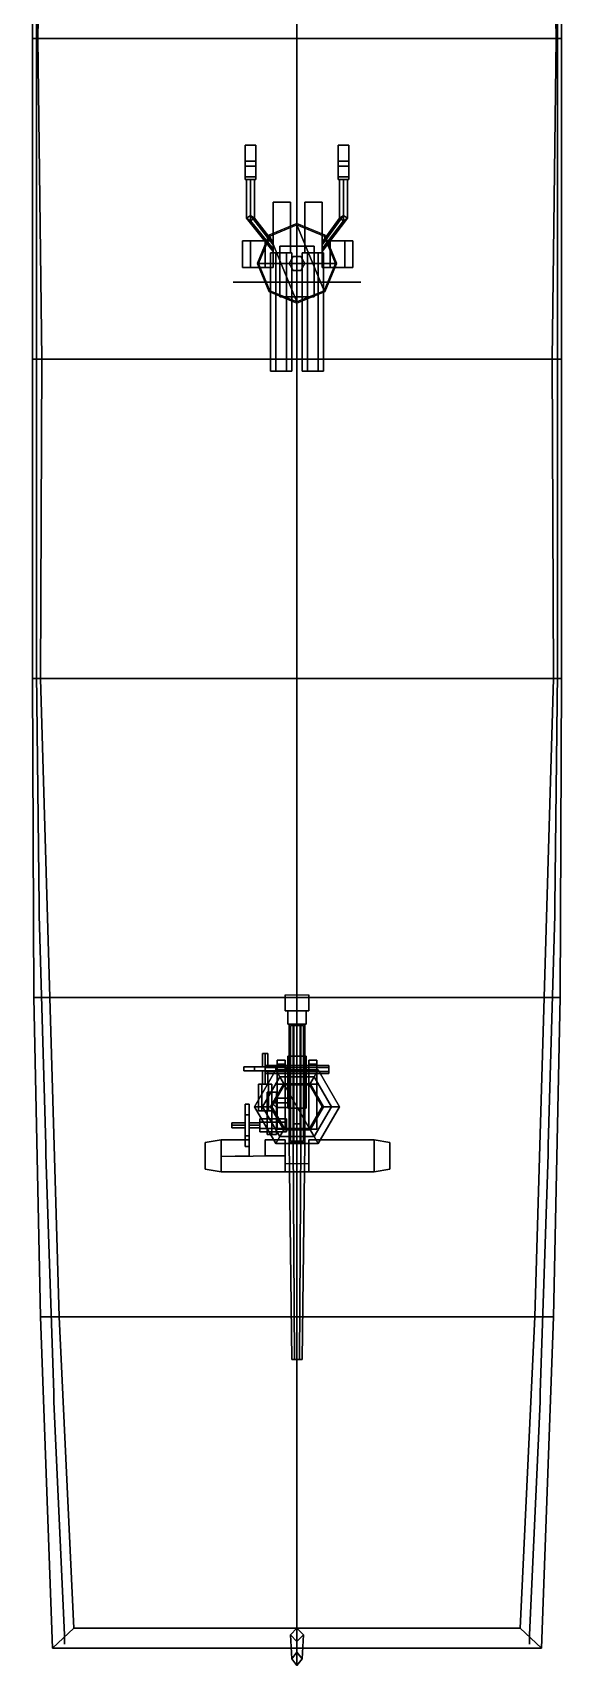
# Model space of a CAD drawing. Header units: millimetres. Extents: x -2 to 3, y -12.3 to 42.4.
# Drawn here: x -1.99 to 1.99, y -12.35 to -0.07 of the extents above; entities that cross this region are included whole.
import ezdxf

# ---------------------------------------------------------------- set-up
doc = ezdxf.new("R2010")
doc.units = ezdxf.units.MM
for name, color, linetype in [('gun', 1, 'Continuous'), ('mount', 2, 'Continuous'), ('railings', 3, 'Continuous'), ('sleeve', 5, 'Continuous'), ('turret', 2, 'Continuous')]:
    doc.layers.add(name, color=color, linetype=linetype)

msp = doc.modelspace()

# ---------------------------------------------------------------- linework, layer by layer
for points in [[(-1.99, 2.23, 1.08), (-1.91, 2.23, -0.58), (-1.95, -0.12, -0.67), (-1.99, -0.12, 1.08)], [(1.99, 2.23, 1.08), (-1.99, 2.23, 1.08), (-1.99, -0.12, 1.08), (1.99, -0.12, 1.08)], [(-1.91, 2.23, -0.58), (0, 2.23, -1.1), (0, -0.12, -1.1), (-1.95, -0.12, -0.67)], [(1.95, -0.12, -0.67), (0, -0.12, -1.1), (0, 2.23, -1.1), (1.91, 2.23, -0.58)], [(1.99, -0.12, 1.08), (1.95, -0.12, -0.67), (1.91, 2.23, -0.58), (1.99, 2.23, 1.08)], [(-1.99, -2.53, 1.08), (1.99, -2.53, 1.08), (1.99, -0.12, 1.08), (-1.99, -0.12, 1.08)], [(-1.99, -0.12, 1.08), (-1.95, -0.12, -0.67), (-1.92, -2.53, -0.76), (-1.99, -2.53, 1.08)], [(-1.95, -0.12, -0.67), (0, -0.12, -1.1), (0, -2.53, -1.05), (-1.92, -2.53, -0.76)], [(1.92, -2.53, -0.76), (0, -2.53, -1.05), (0, -0.12, -1.1), (1.95, -0.12, -0.67)], [(1.99, -2.53, 1.08), (1.92, -2.53, -0.76), (1.95, -0.12, -0.67), (1.99, -0.12, 1.08)], [(-0.205, -1.605, 1.2), (0, -1.52, 1.2), (0, -1.51, 1.08), (-0.212, -1.598, 1.08)], [(-0.205, -1.605, 1.2), (0, -2.1, 1.2), (0.205, -2.015, 1.2), (0, -1.52, 1.2)], [(0, -1.52, 1.2), (0.205, -1.605, 1.2), (0.212, -1.598, 1.08), (0, -1.51, 1.08)], [(0, -2.1, 1.2), (0, -1.52, 1.2), (0, -1.75, 1.82), (0, -1.87, 1.82)], [(0, -1.87, 1.82), (0, -1.75, 1.82), (0, -1.52, 1.2), (0, -2.1, 1.2)], [(0, -1.52, 1.2), (0.205, -2.015, 1.2), (0.29, -1.81, 1.2), (0.205, -1.605, 1.2)], [(-0.29, -1.81, 1.2), (-0.205, -1.605, 1.2), (-0.212, -1.598, 1.08), (-0.3, -1.81, 1.08)], [(-0.29, -1.81, 1.2), (-0.205, -2.015, 1.2), (0, -2.1, 1.2), (-0.205, -1.605, 1.2)], [(0.205, -1.605, 1.2), (0.29, -1.81, 1.2), (0.3, -1.81, 1.08), (0.212, -1.598, 1.08)], [(-0.205, -2.015, 1.2), (-0.29, -1.81, 1.2), (-0.3, -1.81, 1.08), (-0.212, -2.022, 1.08)], [(0.29, -1.81, 1.2), (-0.29, -1.81, 1.2), (-0.06, -1.81, 1.82), (0.06, -1.81, 1.82)], [(0.06, -1.81, 1.82), (-0.06, -1.81, 1.82), (-0.29, -1.81, 1.2), (0.29, -1.81, 1.2)], [(-0.03, -1.758, 1.2), (-0.06, -1.81, 1.2), (-0.06, -1.81, 2.39), (-0.03, -1.758, 2.39)], [(-0.06, -1.81, 1.2), (-0.03, -1.862, 1.2), (-0.03, -1.862, 2.39), (-0.06, -1.81, 2.39)], [(0.03, -1.758, 1.2), (-0.03, -1.758, 1.2), (-0.03, -1.758, 2.39), (0.03, -1.758, 2.39)], [(0.06, -1.81, 1.2), (0.03, -1.758, 1.2), (0.03, -1.758, 2.39), (0.06, -1.81, 2.39)], [(0.03, -1.862, 1.2), (0.06, -1.81, 1.2), (0.06, -1.81, 2.39), (0.03, -1.862, 2.39)], [(0.29, -1.81, 1.2), (0.205, -2.015, 1.2), (0.212, -2.022, 1.08), (0.3, -1.81, 1.08)], [(-0.03, -1.862, 1.2), (0.03, -1.862, 1.2), (0.03, -1.862, 2.39), (-0.03, -1.862, 2.39)], [(0, -2.1, 1.2), (-0.205, -2.015, 1.2), (-0.212, -2.022, 1.08), (0, -2.11, 1.08)], [(0.205, -2.015, 1.2), (0, -2.1, 1.2), (0, -2.11, 1.08), (0.212, -2.022, 1.08)], [(-1.99, -2.53, 1.08), (-1.92, -2.53, -0.76), (-1.93, -4.93, -0.76), (-1.99, -4.93, 1.08)], [(1.99, -2.53, 1.08), (-1.99, -2.53, 1.08), (-1.99, -4.93, 1.08), (1.99, -4.93, 1.08)], [(-1.92, -2.53, -0.76), (0, -2.53, -1.05), (0, -4.93, -1.1), (-1.93, -4.93, -0.76)], [(1.93, -4.93, -0.76), (0, -4.93, -1.1), (0, -2.53, -1.05), (1.92, -2.53, -0.76)], [(1.99, -4.93, 1.08), (1.93, -4.93, -0.76), (1.92, -2.53, -0.76), (1.99, -2.53, 1.08)], [(-1.99, -4.93, 1.08), (-1.93, -4.93, -0.76), (-1.86, -7.33, -0.71), (-1.98, -7.33, 1.08)], [(1.99, -4.93, 1.08), (-1.99, -4.93, 1.08), (-1.98, -7.33, 1.08), (1.98, -7.33, 1.08)], [(-1.93, -4.93, -0.76), (0, -4.93, -1.1), (0, -7.33, -0.97), (-1.86, -7.33, -0.71)], [(1.86, -7.33, -0.71), (0, -7.33, -0.97), (0, -4.93, -1.1), (1.93, -4.93, -0.76)], [(1.98, -7.33, 1.08), (1.86, -7.33, -0.71), (1.93, -4.93, -0.76), (1.99, -4.93, 1.08)], [(-1.93, -9.73, 1.08), (1.93, -9.73, 1.08), (1.98, -7.33, 1.08), (-1.98, -7.33, 1.08)], [(-1.98, -7.33, 1.08), (-1.86, -7.33, -0.71), (-1.79, -9.73, -0.68), (-1.93, -9.73, 1.08)], [(-1.86, -7.33, -0.71), (0, -7.33, -0.97), (0, -9.73, -0.87), (-1.79, -9.73, -0.68)], [(1.79, -9.73, -0.68), (0, -9.73, -0.87), (0, -7.33, -0.97), (1.86, -7.33, -0.71)], [(1.93, -9.73, 1.08), (1.79, -9.73, -0.68), (1.86, -7.33, -0.71), (1.98, -7.33, 1.08)], [(-1.93, -9.73, 1.08), (-1.79, -9.73, -0.68), (-1.68, -12.07, -0.63), (-1.84, -12.22, 1.08)], [(1.93, -9.73, 1.08), (-1.93, -9.73, 1.08), (-1.84, -12.22, 1.08), (1.84, -12.22, 1.08)], [(-1.79, -9.73, -0.68), (0, -9.73, -0.87), (0, -12.07, -0.75), (-1.68, -12.07, -0.63)], [(1.68, -12.07, -0.63), (0, -12.07, -0.75), (0, -9.73, -0.87), (1.79, -9.73, -0.68)], [(1.84, -12.22, 1.08), (1.68, -12.07, -0.63), (1.79, -9.73, -0.68), (1.93, -9.73, 1.08)], [(1.84, -12.22, 1.08), (-1.84, -12.22, 1.08), (-1.68, -12.07, -0.63), (1.68, -12.07, -0.63)], [(1.68, -12.07, -0.63), (-1.68, -12.07, -0.63), (0, -12.07, -0.75)], [(0, -12.07, 1.08), (-0.05, -12.12, 1.08), (-0.04, -12.3, 2.94), (0, -12.25, 2.94)], [(-0.05, -12.12, 1.08), (0, -12.17, 1.08), (0, -12.35, 2.94), (-0.04, -12.3, 2.94)], [(0.05, -12.12, 1.08), (0, -12.07, 1.08), (0, -12.25, 2.94), (0.04, -12.3, 2.94)], [(0, -12.17, 1.08), (0.05, -12.12, 1.08), (0.04, -12.3, 2.94), (0, -12.35, 2.94)], [(0.04, -12.3, 2.94), (0, -12.25, 2.94), (-0.04, -12.3, 2.94), (0, -12.35, 2.94)]]:
    msp.add_3dface(points)
at = {"layer": 'gun'}
for points in [[(-0.31, -0.92, 2.43), (-0.39, -0.92, 2.43), (-0.39, -1.08, 2.47), (-0.31, -1.08, 2.47)], [(-0.31, -1.08, 2.47), (-0.39, -1.08, 2.47), (-0.39, -0.92, 2.43), (-0.31, -0.92, 2.43)], [(0.39, -0.92, 2.43), (0.31, -0.92, 2.43), (0.31, -1.08, 2.47), (0.39, -1.08, 2.47)], [(0.39, -1.08, 2.47), (0.31, -1.08, 2.47), (0.31, -0.92, 2.43), (0.39, -0.92, 2.43)], [(-0.31, -1.16, 2.77), (-0.39, -1.16, 2.77), (-0.39, -1.04, 2.9), (-0.31, -1.04, 2.9)], [(-0.31, -1.04, 2.9), (-0.39, -1.04, 2.9), (-0.39, -1.16, 2.77), (-0.31, -1.16, 2.77)], [(-0.31, -1.18, 2.62), (-0.39, -1.18, 2.62), (-0.39, -1.08, 2.47), (-0.31, -1.08, 2.47)], [(-0.31, -1.08, 2.47), (-0.39, -1.08, 2.47), (-0.39, -1.18, 2.62), (-0.31, -1.18, 2.62)], [(0.39, -1.16, 2.77), (0.31, -1.16, 2.77), (0.31, -1.04, 2.9), (0.39, -1.04, 2.9)], [(0.39, -1.04, 2.9), (0.31, -1.04, 2.9), (0.31, -1.16, 2.77), (0.39, -1.16, 2.77)], [(0.39, -1.18, 2.62), (0.31, -1.18, 2.62), (0.31, -1.08, 2.47), (0.39, -1.08, 2.47)], [(0.39, -1.08, 2.47), (0.31, -1.08, 2.47), (0.31, -1.18, 2.62), (0.39, -1.18, 2.62)], [(-0.31, -1.16, 2.77), (-0.39, -1.16, 2.77), (-0.39, -1.18, 2.72), (-0.31, -1.18, 2.72)], [(-0.31, -1.18, 2.72), (-0.39, -1.18, 2.72), (-0.39, -1.16, 2.77), (-0.31, -1.16, 2.77)], [(-0.31, -1.18, 2.62), (-0.39, -1.18, 2.62), (-0.39, -1.18, 2.72), (-0.31, -1.18, 2.72)], [(-0.31, -1.18, 2.72), (-0.39, -1.18, 2.72), (-0.39, -1.18, 2.62), (-0.31, -1.18, 2.62)], [(-0.35, -1.45, 2.66), (-0.38, -1.47, 2.69), (-0.38, -1.18, 2.69), (-0.35, -1.18, 2.66)], [(-0.38, -1.47, 2.69), (-0.35, -1.49, 2.72), (-0.35, -1.18, 2.72), (-0.38, -1.18, 2.69)], [(-0.32, -1.47, 2.69), (-0.35, -1.45, 2.66), (-0.35, -1.18, 2.66), (-0.32, -1.18, 2.69)], [(-0.35, -1.49, 2.72), (-0.32, -1.47, 2.69), (-0.32, -1.18, 2.69), (-0.35, -1.18, 2.72)], [(0.39, -1.16, 2.77), (0.31, -1.16, 2.77), (0.31, -1.18, 2.72), (0.39, -1.18, 2.72)], [(0.39, -1.18, 2.72), (0.31, -1.18, 2.72), (0.31, -1.16, 2.77), (0.39, -1.16, 2.77)], [(0.39, -1.18, 2.62), (0.31, -1.18, 2.62), (0.31, -1.18, 2.72), (0.39, -1.18, 2.72)], [(0.39, -1.18, 2.72), (0.31, -1.18, 2.72), (0.31, -1.18, 2.62), (0.39, -1.18, 2.62)], [(0.32, -1.47, 2.69), (0.35, -1.49, 2.72), (0.35, -1.18, 2.72), (0.32, -1.18, 2.69)], [(0.35, -1.45, 2.66), (0.32, -1.47, 2.69), (0.32, -1.18, 2.69), (0.35, -1.18, 2.66)], [(0.35, -1.49, 2.72), (0.38, -1.47, 2.69), (0.38, -1.18, 2.69), (0.35, -1.18, 2.72)], [(0.38, -1.47, 2.69), (0.35, -1.45, 2.66), (0.35, -1.18, 2.66), (0.38, -1.18, 2.69)], [(-0.05, -1.73, 2.63), (-0.05, -1.35, 2.63), (-0.18, -1.35, 2.63), (-0.18, -1.73, 2.63)], [(-0.18, -1.35, 2.63), (-0.18, -1.35, 2.45), (-0.18, -1.73, 2.45), (-0.18, -1.73, 2.63)], [(-0.05, -1.35, 2.63), (-0.05, -1.35, 2.45), (-0.18, -1.35, 2.45), (-0.18, -1.35, 2.63)], [(-0.18, -1.73, 2.45), (-0.18, -1.35, 2.45), (-0.05, -1.35, 2.45), (-0.05, -1.73, 2.45)], [(-0.05, -1.73, 2.45), (-0.05, -1.35, 2.45), (-0.05, -1.35, 2.63), (-0.05, -1.73, 2.63)], [(0.06, -1.73, 2.45), (0.06, -1.35, 2.45), (0.19, -1.35, 2.45), (0.19, -1.73, 2.45)], [(0.19, -1.35, 2.63), (0.19, -1.35, 2.45), (0.06, -1.35, 2.45), (0.06, -1.35, 2.63)], [(0.06, -1.35, 2.63), (0.06, -1.35, 2.45), (0.06, -1.73, 2.45), (0.06, -1.73, 2.63)], [(0.19, -1.73, 2.63), (0.19, -1.35, 2.63), (0.06, -1.35, 2.63), (0.06, -1.73, 2.63)], [(0.19, -1.73, 2.45), (0.19, -1.35, 2.45), (0.19, -1.35, 2.63), (0.19, -1.73, 2.63)], [(-0.18, -1.67, 2.53), (-0.18, -1.72, 2.56), (-0.38, -1.47, 2.69), (-0.35, -1.45, 2.66)], [(-0.18, -1.72, 2.56), (-0.18, -1.7, 2.59), (-0.35, -1.49, 2.72), (-0.38, -1.47, 2.69)], [(-0.18, -1.65, 2.56), (-0.18, -1.67, 2.53), (-0.35, -1.45, 2.66), (-0.32, -1.47, 2.69)], [(-0.18, -1.7, 2.59), (-0.18, -1.65, 2.56), (-0.32, -1.47, 2.69), (-0.35, -1.49, 2.72)], [(0.19, -1.72, 2.56), (0.19, -1.67, 2.53), (0.35, -1.45, 2.66), (0.38, -1.47, 2.69)], [(0.19, -1.67, 2.53), (0.19, -1.65, 2.56), (0.32, -1.47, 2.69), (0.35, -1.45, 2.66)], [(0.19, -1.65, 2.56), (0.19, -1.7, 2.59), (0.35, -1.49, 2.72), (0.32, -1.47, 2.69)], [(0.19, -1.7, 2.59), (0.19, -1.72, 2.56), (0.38, -1.47, 2.69), (0.35, -1.49, 2.72)], [(-0.18, -1.64, 2.37), (-0.41, -1.64, 2.37), (-0.41, -1.64, 2.63), (-0.18, -1.64, 2.63)], [(-0.41, -1.64, 2.63), (-0.41, -1.64, 2.37), (-0.41, -1.84, 2.37), (-0.41, -1.84, 2.63)], [(-0.18, -1.64, 2.63), (-0.41, -1.64, 2.63), (-0.35, -1.64, 2.75), (-0.24, -1.64, 2.75)], [(-0.35, -1.64, 2.75), (-0.41, -1.64, 2.63), (-0.41, -1.84, 2.63), (-0.35, -1.84, 2.75)], [(-0.41, -1.64, 2.37), (-0.18, -1.64, 2.37), (-0.24, -1.64, 2.25), (-0.35, -1.64, 2.25)], [(-0.35, -1.84, 2.25), (-0.41, -1.84, 2.37), (-0.41, -1.64, 2.37), (-0.35, -1.64, 2.25)], [(-0.24, -1.64, 2.75), (-0.35, -1.64, 2.75), (-0.35, -1.84, 2.75), (-0.24, -1.84, 2.75)], [(-0.35, -1.64, 2.25), (-0.24, -1.64, 2.25), (-0.24, -1.84, 2.25), (-0.35, -1.84, 2.25)], [(-0.24, -1.84, 2.75), (-0.18, -1.84, 2.63), (-0.18, -1.64, 2.63), (-0.24, -1.64, 2.75)], [(-0.24, -1.64, 2.25), (-0.18, -1.64, 2.37), (-0.18, -1.84, 2.37), (-0.24, -1.84, 2.25)], [(-0.18, -1.84, 2.63), (-0.18, -1.84, 2.37), (-0.18, -1.64, 2.37), (-0.18, -1.64, 2.63)], [(0.25, -1.64, 2.75), (0.19, -1.64, 2.63), (0.19, -1.84, 2.63), (0.25, -1.84, 2.75)], [(0.42, -1.64, 2.63), (0.19, -1.64, 2.63), (0.25, -1.64, 2.75), (0.36, -1.64, 2.75)], [(0.25, -1.84, 2.25), (0.19, -1.84, 2.37), (0.19, -1.64, 2.37), (0.25, -1.64, 2.25)], [(0.19, -1.64, 2.37), (0.42, -1.64, 2.37), (0.36, -1.64, 2.25), (0.25, -1.64, 2.25)], [(0.19, -1.64, 2.63), (0.19, -1.64, 2.37), (0.19, -1.84, 2.37), (0.19, -1.84, 2.63)], [(0.42, -1.64, 2.37), (0.19, -1.64, 2.37), (0.19, -1.64, 2.63), (0.42, -1.64, 2.63)], [(0.25, -1.64, 2.25), (0.36, -1.64, 2.25), (0.36, -1.84, 2.25), (0.25, -1.84, 2.25)], [(0.36, -1.64, 2.75), (0.25, -1.64, 2.75), (0.25, -1.84, 2.75), (0.36, -1.84, 2.75)], [(0.36, -1.84, 2.75), (0.42, -1.84, 2.63), (0.42, -1.64, 2.63), (0.36, -1.64, 2.75)], [(0.36, -1.64, 2.25), (0.42, -1.64, 2.37), (0.42, -1.84, 2.37), (0.36, -1.84, 2.25)], [(0.42, -1.84, 2.63), (0.42, -1.84, 2.37), (0.42, -1.64, 2.37), (0.42, -1.64, 2.63)], [(-0.41, -1.84, 2.63), (-0.41, -1.84, 2.37), (-0.18, -1.84, 2.37), (-0.18, -1.84, 2.63)], [(-0.35, -1.84, 2.75), (-0.41, -1.84, 2.63), (-0.18, -1.84, 2.63), (-0.24, -1.84, 2.75)], [(-0.24, -1.84, 2.25), (-0.18, -1.84, 2.37), (-0.41, -1.84, 2.37), (-0.35, -1.84, 2.25)], [(-0.2, -2.62, 2.56), (-0.16, -2.62, 2.629), (-0.16, -1.73, 2.629), (-0.2, -1.73, 2.56)], [(-0.16, -2.62, 2.491), (-0.2, -2.62, 2.56), (-0.2, -1.73, 2.56), (-0.16, -1.73, 2.491)], [(-0.18, -1.73, 2.63), (-0.18, -1.73, 2.45), (-0.05, -1.73, 2.45), (-0.05, -1.73, 2.63)], [(-0.16, -2.62, 2.629), (-0.08, -2.62, 2.629), (-0.08, -1.73, 2.629), (-0.16, -1.73, 2.629)], [(-0.08, -2.62, 2.491), (-0.16, -2.62, 2.491), (-0.16, -1.73, 2.491), (-0.08, -1.73, 2.491)], [(-0.08, -2.62, 2.629), (-0.04, -2.62, 2.56), (-0.04, -1.73, 2.56), (-0.08, -1.73, 2.629)], [(-0.04, -2.62, 2.56), (-0.08, -2.62, 2.491), (-0.08, -1.73, 2.491), (-0.04, -1.73, 2.56)], [(0.08, -2.62, 2.491), (0.04, -2.62, 2.56), (0.04, -1.73, 2.56), (0.08, -1.73, 2.491)], [(0.04, -2.62, 2.56), (0.08, -2.62, 2.629), (0.08, -1.73, 2.629), (0.04, -1.73, 2.56)], [(0.06, -1.73, 2.63), (0.06, -1.73, 2.45), (0.19, -1.73, 2.45), (0.19, -1.73, 2.63)], [(0.16, -2.62, 2.491), (0.08, -2.62, 2.491), (0.08, -1.73, 2.491), (0.16, -1.73, 2.491)], [(0.08, -2.62, 2.629), (0.16, -2.62, 2.629), (0.16, -1.73, 2.629), (0.08, -1.73, 2.629)], [(0.2, -2.62, 2.56), (0.16, -2.62, 2.491), (0.16, -1.73, 2.491), (0.2, -1.73, 2.56)], [(0.16, -2.62, 2.629), (0.2, -2.62, 2.56), (0.2, -1.73, 2.56), (0.16, -1.73, 2.629)], [(0.25, -1.84, 2.75), (0.19, -1.84, 2.63), (0.42, -1.84, 2.63), (0.36, -1.84, 2.75)], [(0.36, -1.84, 2.25), (0.42, -1.84, 2.37), (0.19, -1.84, 2.37), (0.25, -1.84, 2.25)], [(0.19, -1.84, 2.63), (0.19, -1.84, 2.37), (0.42, -1.84, 2.37), (0.42, -1.84, 2.63)], [(-0.2, -2.62, 2.56), (-0.04, -2.62, 2.56), (-0.08, -2.62, 2.629), (-0.16, -2.62, 2.629)], [(-0.16, -2.62, 2.491), (-0.08, -2.62, 2.491), (-0.04, -2.62, 2.56), (-0.2, -2.62, 2.56)], [(0.08, -2.62, 2.491), (0.16, -2.62, 2.491), (0.2, -2.62, 2.56), (0.04, -2.62, 2.56)], [(0.04, -2.62, 2.56), (0.2, -2.62, 2.56), (0.16, -2.62, 2.629), (0.08, -2.62, 2.629)], [(-0.09, -7.43, 2.3), (-0.09, -7.31, 2.3), (0.09, -7.31, 2.3), (0.09, -7.43, 2.3)], [(-0.09, -7.31, 2.56), (-0.09, -7.31, 2.3), (-0.09, -7.43, 2.3), (-0.09, -7.43, 2.56)], [(0.09, -7.43, 2.3), (0.09, -7.31, 2.3), (0.09, -7.31, 2.56), (0.09, -7.43, 2.56)], [(-0.09, -7.43, 2.56), (-0.09, -7.43, 2.3), (0.09, -7.43, 2.3), (0.09, -7.43, 2.56)], [(0.07, -7.53, 2.69), (0.07, -7.43, 2.69), (-0.07, -7.43, 2.69), (-0.07, -7.53, 2.69)], [(-0.07, -7.53, 2.3), (-0.07, -7.43, 2.3), (0.07, -7.43, 2.3), (0.07, -7.53, 2.3)], [(0.07, -7.43, 2.69), (0.07, -7.43, 2.56), (-0.07, -7.43, 2.56), (-0.07, -7.43, 2.69)], [(-0.07, -7.43, 2.69), (-0.07, -7.43, 2.3), (-0.07, -7.53, 2.3), (-0.07, -7.53, 2.69)], [(0.07, -7.53, 2.3), (0.07, -7.43, 2.3), (0.07, -7.43, 2.69), (0.07, -7.53, 2.69)], [(-0.07, -7.53, 2.69), (-0.07, -7.53, 2.3), (0.07, -7.53, 2.3), (0.07, -7.53, 2.69)], [(-0.03, -8.42, 2.448), (-0.06, -8.42, 2.5), (-0.06, -7.53, 2.5), (-0.03, -7.53, 2.448)], [(-0.06, -8.42, 2.5), (-0.03, -8.42, 2.552), (-0.03, -7.53, 2.552), (-0.06, -7.53, 2.5)], [(0, -8.28, 2.59), (-0.03, -8.28, 2.62), (-0.03, -7.53, 2.62), (0, -7.53, 2.59)], [(-0.03, -8.28, 2.62), (0, -8.28, 2.65), (0, -7.53, 2.65), (-0.03, -7.53, 2.62)], [(0, -8.28, 2.35), (-0.03, -8.28, 2.38), (-0.03, -7.53, 2.38), (0, -7.53, 2.35)], [(-0.03, -8.28, 2.38), (0, -8.28, 2.41), (0, -7.53, 2.41), (-0.03, -7.53, 2.38)], [(0.03, -8.42, 2.448), (-0.03, -8.42, 2.448), (-0.03, -7.53, 2.448), (0.03, -7.53, 2.448)], [(-0.03, -8.42, 2.552), (0.03, -8.42, 2.552), (0.03, -7.53, 2.552), (-0.03, -7.53, 2.552)], [(0.03, -8.28, 2.62), (0, -8.28, 2.59), (0, -7.53, 2.59), (0.03, -7.53, 2.62)], [(0, -8.28, 2.65), (0.03, -8.28, 2.62), (0.03, -7.53, 2.62), (0, -7.53, 2.65)], [(0.03, -8.28, 2.38), (0, -8.28, 2.35), (0, -7.53, 2.35), (0.03, -7.53, 2.38)], [(0, -8.28, 2.41), (0.03, -8.28, 2.38), (0.03, -7.53, 2.38), (0, -7.53, 2.41)], [(0.06, -8.42, 2.5), (0.03, -8.42, 2.448), (0.03, -7.53, 2.448), (0.06, -7.53, 2.5)], [(0.03, -8.42, 2.552), (0.06, -8.42, 2.5), (0.06, -7.53, 2.5), (0.03, -7.53, 2.552)], [(-0.02, -10.05, 2.465), (-0.04, -10.05, 2.5), (-0.06, -8.42, 2.5), (-0.03, -8.42, 2.448)], [(-0.04, -10.05, 2.5), (-0.02, -10.05, 2.535), (-0.03, -8.42, 2.552), (-0.06, -8.42, 2.5)], [(0.02, -10.05, 2.465), (-0.02, -10.05, 2.465), (-0.03, -8.42, 2.448), (0.03, -8.42, 2.448)], [(-0.02, -10.05, 2.535), (0.02, -10.05, 2.535), (0.03, -8.42, 2.552), (-0.03, -8.42, 2.552)], [(0.04, -10.05, 2.5), (0.02, -10.05, 2.465), (0.03, -8.42, 2.448), (0.06, -8.42, 2.5)], [(0.02, -10.05, 2.535), (0.04, -10.05, 2.5), (0.06, -8.42, 2.5), (0.03, -8.42, 2.552)], [(-0.02, -10.05, 2.465), (0.02, -10.05, 2.465), (0.04, -10.05, 2.5), (-0.04, -10.05, 2.5)], [(-0.04, -10.05, 2.5), (0.04, -10.05, 2.5), (0.02, -10.05, 2.535), (-0.02, -10.05, 2.535)]]:
    msp.add_3dface(points, dxfattribs=at)
at = {"layer": 'mount'}
for points in [[(-0.16, -7.85, 1.901), (-0.32, -7.85, 1.901), (-0.4, -7.85, 2.04), (-0.08, -7.85, 2.04)], [(-0.08, -7.85, 2.04), (-0.4, -7.85, 2.04), (-0.32, -7.85, 2.179), (-0.16, -7.85, 2.179)], [(-0.4, -7.85, 2.04), (-0.32, -7.85, 1.901), (-0.32, -7.88, 1.901), (-0.4, -7.88, 2.04)], [(-0.32, -7.85, 2.179), (-0.4, -7.85, 2.04), (-0.4, -7.88, 2.04), (-0.32, -7.88, 2.179)], [(-0.32, -7.85, 1.901), (-0.16, -7.85, 1.901), (-0.16, -7.88, 1.901), (-0.32, -7.88, 1.901)], [(-0.16, -7.85, 2.179), (-0.32, -7.85, 2.179), (-0.32, -7.88, 2.179), (-0.16, -7.88, 2.179)], [(-0.22, -7.75, 2.14), (-0.24, -7.75, 2.12), (-0.26, -7.75, 2.14), (-0.24, -7.75, 2.16)], [(-0.26, -7.75, 2.14), (-0.24, -7.75, 2.12), (-0.24, -7.85, 2.12), (-0.26, -7.85, 2.14)], [(-0.24, -7.75, 2.16), (-0.26, -7.75, 2.14), (-0.26, -7.85, 2.14), (-0.24, -7.85, 2.16)], [(-0.24, -7.75, 2.12), (-0.22, -7.75, 2.14), (-0.22, -7.85, 2.14), (-0.24, -7.85, 2.12)], [(-0.22, -7.75, 2.14), (-0.24, -7.75, 2.16), (-0.24, -7.85, 2.16), (-0.22, -7.85, 2.14)], [(-0.16, -7.85, 1.901), (-0.08, -7.85, 2.04), (-0.08, -7.88, 2.04), (-0.16, -7.88, 1.901)], [(-0.08, -7.85, 2.04), (-0.16, -7.85, 2.179), (-0.16, -7.88, 2.179), (-0.08, -7.88, 2.04)], [(-0.15, -7.8, 2.46), (-0.15, -7.98, 2.14), (-0.15, -8.32, 2.14), (-0.15, -7.9, 2.56)], [(-0.09, -7.8, 2.46), (-0.09, -7.98, 2.14), (-0.15, -7.98, 2.14), (-0.15, -7.8, 2.46)], [(-0.09, -7.83, 2.56), (-0.09, -7.8, 2.53), (-0.15, -7.8, 2.53), (-0.15, -7.83, 2.56)], [(-0.09, -7.8, 2.53), (-0.09, -7.8, 2.46), (-0.15, -7.8, 2.46), (-0.15, -7.8, 2.53)], [(-0.15, -7.8, 2.53), (-0.15, -7.8, 2.46), (-0.15, -7.9, 2.56), (-0.15, -7.83, 2.56)], [(-0.15, -7.83, 2.56), (-0.15, -7.9, 2.56), (-0.09, -7.9, 2.56), (-0.09, -7.83, 2.56)], [(-0.09, -8.32, 2.14), (-0.09, -7.98, 2.14), (-0.09, -7.8, 2.46), (-0.09, -7.9, 2.56)], [(-0.09, -7.9, 2.56), (-0.09, -7.8, 2.46), (-0.09, -7.8, 2.53), (-0.09, -7.83, 2.56)], [(0.09, -7.8, 2.46), (0.09, -7.98, 2.14), (0.09, -8.32, 2.14), (0.09, -7.9, 2.56)], [(0.15, -7.8, 2.46), (0.15, -7.98, 2.14), (0.09, -7.98, 2.14), (0.09, -7.8, 2.46)], [(0.15, -7.83, 2.56), (0.15, -7.8, 2.53), (0.09, -7.8, 2.53), (0.09, -7.83, 2.56)], [(0.09, -7.8, 2.53), (0.09, -7.8, 2.46), (0.09, -7.9, 2.56), (0.09, -7.83, 2.56)], [(0.15, -7.8, 2.53), (0.15, -7.8, 2.46), (0.09, -7.8, 2.46), (0.09, -7.8, 2.53)], [(0.09, -7.83, 2.56), (0.09, -7.9, 2.56), (0.15, -7.9, 2.56), (0.15, -7.83, 2.56)], [(0.15, -8.32, 2.14), (0.15, -7.98, 2.14), (0.15, -7.8, 2.46), (0.15, -7.9, 2.56)], [(0.15, -7.9, 2.56), (0.15, -7.8, 2.46), (0.15, -7.8, 2.53), (0.15, -7.83, 2.56)], [(-0.08, -7.88, 2.04), (-0.4, -7.88, 2.04), (-0.32, -7.88, 1.901), (-0.16, -7.88, 1.901)], [(-0.16, -7.88, 2.179), (-0.32, -7.88, 2.179), (-0.4, -7.88, 2.04), (-0.08, -7.88, 2.04)], [(-0.16, -7.873, 1.08), (-0.32, -8.15, 1.08), (-0.32, -8.15, 1.4), (-0.16, -7.873, 1.4)], [(-0.16, -7.873, 1.4), (-0.32, -8.15, 1.4), (-0.26, -8.15, 1.47), (-0.13, -7.925, 1.47)], [(-0.26, -7.88, 2.04), (-0.24, -7.88, 2.02), (-0.24, -7.98, 2.02), (-0.26, -7.98, 2.04)], [(-0.24, -7.88, 2.06), (-0.26, -7.88, 2.04), (-0.26, -7.98, 2.04), (-0.24, -7.98, 2.06)], [(-0.13, -7.925, 1.47), (-0.26, -8.15, 1.47), (-0.19, -8.15, 1.88), (-0.095, -7.985, 1.88)], [(-0.24, -7.88, 2.02), (-0.22, -7.88, 2.04), (-0.22, -7.98, 2.04), (-0.24, -7.98, 2.02)], [(-0.22, -7.88, 2.04), (-0.24, -7.88, 2.06), (-0.24, -7.98, 2.06), (-0.22, -7.98, 2.04)], [(0.1, -8.323, 2.14), (-0.1, -7.977, 2.14), (-0.2, -8.15, 2.14), (-0.1, -8.323, 2.14)], [(-0.095, -7.985, 1.88), (-0.19, -8.15, 1.88), (-0.2, -8.15, 1.91), (-0.1, -7.977, 1.91)], [(-0.1, -7.977, 1.91), (-0.2, -8.15, 1.91), (-0.2, -8.15, 2.14), (-0.1, -7.977, 2.14)], [(0.16, -7.873, 1.08), (-0.16, -7.873, 1.08), (-0.16, -7.873, 1.4), (0.16, -7.873, 1.4)], [(0.16, -7.873, 1.4), (-0.16, -7.873, 1.4), (-0.13, -7.925, 1.47), (0.13, -7.925, 1.47)], [(-0.15, -7.9, 2.56), (-0.15, -8.32, 2.14), (-0.09, -8.32, 2.14), (-0.09, -7.9, 2.56)], [(0.13, -7.925, 1.47), (-0.13, -7.925, 1.47), (-0.095, -7.985, 1.88), (0.095, -7.985, 1.88)], [(0.2, -8.15, 2.14), (0.1, -7.977, 2.14), (-0.1, -7.977, 2.14), (0.1, -8.323, 2.14)], [(0.095, -7.985, 1.88), (-0.095, -7.985, 1.88), (-0.1, -7.977, 1.91), (0.1, -7.977, 1.91)], [(0.1, -7.977, 1.91), (-0.1, -7.977, 1.91), (-0.1, -7.977, 2.14), (0.1, -7.977, 2.14)], [(0.09, -7.9, 2.56), (0.09, -8.32, 2.14), (0.15, -8.32, 2.14), (0.15, -7.9, 2.56)], [(0.26, -8.15, 1.47), (0.13, -7.925, 1.47), (0.095, -7.985, 1.88), (0.19, -8.15, 1.88)], [(0.19, -8.15, 1.88), (0.095, -7.985, 1.88), (0.1, -7.977, 1.91), (0.2, -8.15, 1.91)], [(0.2, -8.15, 1.91), (0.1, -7.977, 1.91), (0.1, -7.977, 2.14), (0.2, -8.15, 2.14)], [(0.32, -8.15, 1.4), (0.16, -7.873, 1.4), (0.13, -7.925, 1.47), (0.26, -8.15, 1.47)], [(0.32, -8.15, 1.08), (0.16, -7.873, 1.08), (0.16, -7.873, 1.4), (0.32, -8.15, 1.4)], [(-0.29, -8.18, 2.04), (-0.265, -8.18, 2.083), (-0.265, -7.98, 2.083), (-0.29, -7.98, 2.04)], [(-0.265, -8.18, 1.997), (-0.29, -8.18, 2.04), (-0.29, -7.98, 2.04), (-0.265, -7.98, 1.997)], [(-0.265, -7.98, 2.083), (-0.215, -7.98, 2.083), (-0.19, -7.98, 2.04), (-0.29, -7.98, 2.04)], [(-0.29, -7.98, 2.04), (-0.19, -7.98, 2.04), (-0.215, -7.98, 1.997), (-0.265, -7.98, 1.997)], [(-0.265, -8.18, 2.083), (-0.215, -8.18, 2.083), (-0.215, -7.98, 2.083), (-0.265, -7.98, 2.083)], [(-0.215, -8.18, 1.997), (-0.265, -8.18, 1.997), (-0.265, -7.98, 1.997), (-0.215, -7.98, 1.997)], [(-0.215, -8.18, 2.083), (-0.19, -8.18, 2.04), (-0.19, -7.98, 2.04), (-0.215, -7.98, 2.083)], [(-0.19, -8.18, 2.04), (-0.215, -8.18, 1.997), (-0.215, -7.98, 1.997), (-0.19, -7.98, 2.04)], [(-0.15, -8.32, 2.14), (-0.15, -7.98, 2.14), (-0.09, -7.98, 2.14), (-0.09, -8.32, 2.14)], [(0.09, -8.32, 2.14), (0.09, -7.98, 2.14), (0.15, -7.98, 2.14), (0.15, -8.32, 2.14)], [(-0.39, -8.21, 2.011), (-0.39, -8.37, 2.011), (-0.39, -8.45, 2.15), (-0.39, -8.13, 2.15)], [(-0.39, -8.13, 2.15), (-0.39, -8.45, 2.15), (-0.39, -8.37, 2.289), (-0.39, -8.21, 2.289)], [(-0.39, -8.21, 2.011), (-0.39, -8.13, 2.15), (-0.36, -8.13, 2.15), (-0.36, -8.21, 2.011)], [(-0.39, -8.13, 2.15), (-0.39, -8.21, 2.289), (-0.36, -8.21, 2.289), (-0.36, -8.13, 2.15)], [(-0.39, -8.37, 2.011), (-0.39, -8.21, 2.011), (-0.36, -8.21, 2.011), (-0.36, -8.37, 2.011)], [(-0.39, -8.21, 2.289), (-0.39, -8.37, 2.289), (-0.36, -8.37, 2.289), (-0.36, -8.21, 2.289)], [(-0.36, -8.13, 2.15), (-0.36, -8.45, 2.15), (-0.36, -8.37, 2.011), (-0.36, -8.21, 2.011)], [(-0.36, -8.21, 2.289), (-0.36, -8.37, 2.289), (-0.36, -8.45, 2.15), (-0.36, -8.13, 2.15)], [(-0.32, -8.15, 1.08), (-0.16, -8.427, 1.08), (-0.16, -8.427, 1.4), (-0.32, -8.15, 1.4)], [(-0.32, -8.15, 1.4), (-0.16, -8.427, 1.4), (-0.13, -8.375, 1.47), (-0.26, -8.15, 1.47)], [(-0.29, -8.18, 2.04), (-0.19, -8.18, 2.04), (-0.215, -8.18, 2.083), (-0.265, -8.18, 2.083)], [(-0.265, -8.18, 1.997), (-0.215, -8.18, 1.997), (-0.19, -8.18, 2.04), (-0.29, -8.18, 2.04)], [(-0.26, -8.15, 1.47), (-0.13, -8.375, 1.47), (-0.095, -8.315, 1.88), (-0.19, -8.15, 1.88)], [(-0.19, -8.15, 1.88), (-0.095, -8.315, 1.88), (-0.1, -8.323, 1.91), (-0.2, -8.15, 1.91)], [(-0.2, -8.15, 1.91), (-0.1, -8.323, 1.91), (-0.1, -8.323, 2.14), (-0.2, -8.15, 2.14)], [(0.13, -8.375, 1.47), (0.26, -8.15, 1.47), (0.19, -8.15, 1.88), (0.095, -8.315, 1.88)], [(0.095, -8.315, 1.88), (0.19, -8.15, 1.88), (0.2, -8.15, 1.91), (0.1, -8.323, 1.91)], [(0.1, -8.323, 1.91), (0.2, -8.15, 1.91), (0.2, -8.15, 2.14), (0.1, -8.323, 2.14)], [(0.16, -8.427, 1.4), (0.32, -8.15, 1.4), (0.26, -8.15, 1.47), (0.13, -8.375, 1.47)], [(0.16, -8.427, 1.08), (0.32, -8.15, 1.08), (0.32, -8.15, 1.4), (0.16, -8.427, 1.4)], [(-0.49, -8.27, 2.25), (-0.49, -8.29, 2.23), (-0.49, -8.31, 2.25), (-0.49, -8.29, 2.27)], [(-0.49, -8.29, 2.23), (-0.49, -8.27, 2.25), (-0.39, -8.27, 2.25), (-0.39, -8.29, 2.23)], [(-0.49, -8.27, 2.25), (-0.49, -8.29, 2.27), (-0.39, -8.29, 2.27), (-0.39, -8.27, 2.25)], [(-0.49, -8.31, 2.25), (-0.49, -8.29, 2.23), (-0.39, -8.29, 2.23), (-0.39, -8.31, 2.25)], [(-0.49, -8.29, 2.27), (-0.49, -8.31, 2.25), (-0.39, -8.31, 2.25), (-0.39, -8.29, 2.27)], [(-0.36, -8.29, 2.13), (-0.36, -8.27, 2.15), (-0.28, -8.27, 2.15), (-0.28, -8.29, 2.13)], [(-0.36, -8.27, 2.15), (-0.36, -8.29, 2.17), (-0.28, -8.29, 2.17), (-0.28, -8.27, 2.15)], [(-0.36, -8.31, 2.15), (-0.36, -8.29, 2.13), (-0.28, -8.29, 2.13), (-0.28, -8.31, 2.15)], [(-0.36, -8.29, 2.17), (-0.36, -8.31, 2.15), (-0.28, -8.31, 2.15), (-0.28, -8.29, 2.17)], [(-0.28, -8.265, 2.107), (-0.28, -8.315, 2.107), (-0.28, -8.34, 2.15), (-0.28, -8.24, 2.15)], [(-0.28, -8.24, 2.15), (-0.28, -8.34, 2.15), (-0.28, -8.315, 2.193), (-0.28, -8.265, 2.193)], [(-0.28, -8.265, 2.107), (-0.28, -8.24, 2.15), (-0.08, -8.24, 2.15), (-0.08, -8.265, 2.107)], [(-0.28, -8.24, 2.15), (-0.28, -8.265, 2.193), (-0.08, -8.265, 2.193), (-0.08, -8.24, 2.15)], [(-0.28, -8.315, 2.107), (-0.28, -8.265, 2.107), (-0.08, -8.265, 2.107), (-0.08, -8.315, 2.107)], [(-0.28, -8.265, 2.193), (-0.28, -8.315, 2.193), (-0.08, -8.315, 2.193), (-0.08, -8.265, 2.193)], [(-0.28, -8.34, 2.15), (-0.28, -8.315, 2.107), (-0.08, -8.315, 2.107), (-0.08, -8.34, 2.15)], [(-0.28, -8.315, 2.193), (-0.28, -8.34, 2.15), (-0.08, -8.34, 2.15), (-0.08, -8.315, 2.193)], [(-0.13, -8.375, 1.47), (0.13, -8.375, 1.47), (0.095, -8.315, 1.88), (-0.095, -8.315, 1.88)], [(-0.095, -8.315, 1.88), (0.095, -8.315, 1.88), (0.1, -8.323, 1.91), (-0.1, -8.323, 1.91)], [(-0.1, -8.323, 1.91), (0.1, -8.323, 1.91), (0.1, -8.323, 2.14), (-0.1, -8.323, 2.14)], [(-0.08, -8.24, 2.15), (-0.08, -8.34, 2.15), (-0.08, -8.315, 2.107), (-0.08, -8.265, 2.107)], [(-0.08, -8.265, 2.193), (-0.08, -8.315, 2.193), (-0.08, -8.34, 2.15), (-0.08, -8.24, 2.15)], [(-0.39, -8.37, 2.289), (-0.39, -8.45, 2.15), (-0.36, -8.45, 2.15), (-0.36, -8.37, 2.289)], [(-0.39, -8.45, 2.15), (-0.39, -8.37, 2.011), (-0.36, -8.37, 2.011), (-0.36, -8.45, 2.15)], [(-0.16, -8.427, 1.4), (0.16, -8.427, 1.4), (0.13, -8.375, 1.47), (-0.13, -8.375, 1.47)], [(-0.16, -8.427, 1.08), (0.16, -8.427, 1.08), (0.16, -8.427, 1.4), (-0.16, -8.427, 1.4)]]:
    msp.add_3dface(points, dxfattribs=at)
at = {"layer": 'railings'}
for points in [[(-1.96, -4.82, 1.96), (-1.96, -4.82, 1.99), (-1.96, 4.2, 1.94), (-1.96, 4.2, 1.92)], [(-1.96, 4.2, 1.92), (-1.96, 4.2, 1.94), (-1.96, -4.82, 1.99), (-1.96, -4.82, 1.96)], [(1.96, 4.2, 1.92), (1.96, 4.2, 1.94), (1.96, -4.82, 1.99), (1.96, -4.82, 1.96)], [(1.96, -4.82, 1.96), (1.96, -4.82, 1.99), (1.96, 4.2, 1.94), (1.96, 4.2, 1.92)], [(-1.96, -1.25, 1.08), (-1.96, -1.18, 1.08), (-1.96, -1.18, 2.02), (-1.96, -1.25, 2.02)], [(-1.96, -1.25, 2.02), (-1.96, -1.18, 2.02), (-1.96, -1.18, 1.08), (-1.96, -1.25, 1.08)], [(1.96, -1.25, 1.08), (1.96, -1.18, 1.08), (1.96, -1.18, 2.02), (1.96, -1.25, 2.02)], [(1.96, -1.25, 2.02), (1.96, -1.18, 2.02), (1.96, -1.18, 1.08), (1.96, -1.25, 1.08)], [(-1.96, -3.07, 2.03), (-1.96, -3, 2.03), (-1.96, -3, 1.08), (-1.96, -3.07, 1.08)], [(-1.96, -3.07, 1.08), (-1.96, -3, 1.08), (-1.96, -3, 2.03), (-1.96, -3.07, 2.03)], [(1.96, -3.07, 1.08), (1.96, -3, 1.08), (1.96, -3, 2.03), (1.96, -3.07, 2.03)], [(1.96, -3.07, 2.03), (1.96, -3, 2.03), (1.96, -3, 1.08), (1.96, -3.07, 1.08)], [(-1.96, -4.89, 1.08), (-1.96, -4.82, 1.08), (-1.96, -4.82, 2.03), (-1.96, -4.89, 2.03)], [(-1.96, -4.89, 2.03), (-1.96, -4.82, 2.03), (-1.96, -4.82, 1.08), (-1.96, -4.89, 1.08)], [(-1.96, -4.89, 1.96), (-1.96, -4.89, 1.99), (-1.94, -6.64, 1.99), (-1.94, -6.64, 1.96)], [(-1.94, -6.64, 1.96), (-1.94, -6.64, 1.99), (-1.96, -4.89, 1.99), (-1.96, -4.89, 1.96)], [(1.96, -4.89, 1.96), (1.96, -4.89, 1.99), (1.94, -6.64, 1.99), (1.94, -6.64, 1.96)], [(1.94, -6.64, 1.96), (1.94, -6.64, 1.99), (1.96, -4.89, 1.99), (1.96, -4.89, 1.96)], [(1.96, -4.89, 2.03), (1.96, -4.82, 2.03), (1.96, -4.82, 1.08), (1.96, -4.89, 1.08)], [(1.96, -4.89, 1.08), (1.96, -4.82, 1.08), (1.96, -4.82, 2.03), (1.96, -4.89, 2.03)], [(-1.94, -6.71, 2.03), (-1.94, -6.64, 2.03), (-1.94, -6.64, 1.08), (-1.94, -6.71, 1.08)], [(-1.94, -6.71, 1.08), (-1.94, -6.64, 1.08), (-1.94, -6.64, 2.03), (-1.94, -6.71, 2.03)], [(-1.89, -8.44, 1.96), (-1.89, -8.44, 1.99), (-1.94, -6.71, 1.99), (-1.94, -6.71, 1.96)], [(-1.94, -6.71, 1.96), (-1.94, -6.71, 1.99), (-1.89, -8.44, 1.99), (-1.89, -8.44, 1.96)], [(1.89, -8.44, 1.96), (1.89, -8.44, 1.99), (1.94, -6.71, 1.99), (1.94, -6.71, 1.96)], [(1.94, -6.71, 1.96), (1.94, -6.71, 1.99), (1.89, -8.44, 1.99), (1.89, -8.44, 1.96)], [(1.94, -6.71, 2.03), (1.94, -6.64, 2.03), (1.94, -6.64, 1.08), (1.94, -6.71, 1.08)], [(1.94, -6.71, 1.08), (1.94, -6.64, 1.08), (1.94, -6.64, 2.03), (1.94, -6.71, 2.03)], [(-1.89, -8.51, 1.08), (-1.89, -8.44, 1.08), (-1.89, -8.44, 2.03), (-1.89, -8.51, 2.03)], [(-1.89, -8.51, 2.03), (-1.89, -8.44, 2.03), (-1.89, -8.44, 1.08), (-1.89, -8.51, 1.08)], [(1.89, -8.51, 1.08), (1.89, -8.44, 1.08), (1.89, -8.44, 2.03), (1.89, -8.51, 2.03)], [(1.89, -8.51, 2.03), (1.89, -8.44, 2.03), (1.89, -8.44, 1.08), (1.89, -8.51, 1.08)], [(-1.89, -8.51, 1.96), (-1.89, -8.51, 1.99), (-1.83, -10.3, 1.99), (-1.83, -10.3, 1.96)], [(-1.83, -10.3, 1.96), (-1.83, -10.3, 1.99), (-1.89, -8.51, 1.99), (-1.89, -8.51, 1.96)], [(1.83, -10.3, 1.96), (1.83, -10.3, 1.99), (1.89, -8.51, 1.99), (1.89, -8.51, 1.96)], [(1.89, -8.51, 1.96), (1.89, -8.51, 1.99), (1.83, -10.3, 1.99), (1.83, -10.3, 1.96)], [(-1.83, -10.37, 1.08), (-1.83, -10.3, 1.08), (-1.83, -10.3, 2.03), (-1.83, -10.37, 2.03)], [(-1.83, -10.37, 2.03), (-1.83, -10.3, 2.03), (-1.83, -10.3, 1.08), (-1.83, -10.37, 1.08)], [(1.83, -10.37, 2.03), (1.83, -10.3, 2.03), (1.83, -10.3, 1.08), (1.83, -10.37, 1.08)], [(1.83, -10.37, 1.08), (1.83, -10.3, 1.08), (1.83, -10.3, 2.03), (1.83, -10.37, 2.03)], [(-1.83, -10.37, 1.96), (-1.83, -10.37, 1.99), (-1.75, -12.12, 1.99), (-1.75, -12.12, 1.96)], [(-1.75, -12.12, 1.96), (-1.75, -12.12, 1.99), (-1.83, -10.37, 1.99), (-1.83, -10.37, 1.96)], [(1.83, -10.37, 1.96), (1.83, -10.37, 1.99), (1.75, -12.12, 1.99), (1.75, -12.12, 1.96)], [(1.75, -12.12, 1.96), (1.75, -12.12, 1.99), (1.83, -10.37, 1.99), (1.83, -10.37, 1.96)], [(-1.75, -12.19, 1.08), (-1.75, -12.12, 1.08), (-1.75, -12.12, 2.03), (-1.75, -12.19, 2.03)], [(-1.75, -12.19, 2.03), (-1.75, -12.12, 2.03), (-1.75, -12.12, 1.08), (-1.75, -12.19, 1.08)], [(1.75, -12.19, 1.08), (1.75, -12.12, 1.08), (1.75, -12.12, 2.03), (1.75, -12.19, 2.03)], [(1.75, -12.19, 2.03), (1.75, -12.12, 2.03), (1.75, -12.12, 1.08), (1.75, -12.19, 1.08)]]:
    msp.add_3dface(points, dxfattribs=at)
at = {"layer": 'sleeve'}
for points in [[(-0.025, -8.41, 2.337), (-0.05, -8.41, 2.38), (-0.05, -7.54, 2.38), (-0.025, -7.54, 2.337)], [(-0.05, -8.41, 2.38), (-0.025, -8.41, 2.423), (-0.025, -7.54, 2.423), (-0.05, -7.54, 2.38)], [(-0.025, -8.32, 2.577), (-0.05, -8.32, 2.62), (-0.05, -7.54, 2.62), (-0.025, -7.54, 2.577)], [(-0.05, -8.32, 2.62), (-0.025, -8.32, 2.663), (-0.025, -7.54, 2.663), (-0.05, -7.54, 2.62)], [(-0.025, -7.54, 2.423), (0.025, -7.54, 2.423), (0.05, -7.54, 2.38), (-0.05, -7.54, 2.38)], [(-0.05, -7.54, 2.38), (0.05, -7.54, 2.38), (0.025, -7.54, 2.337), (-0.025, -7.54, 2.337)], [(-0.05, -7.54, 2.62), (0.05, -7.54, 2.62), (0.025, -7.54, 2.577), (-0.025, -7.54, 2.577)], [(-0.025, -7.54, 2.663), (0.025, -7.54, 2.663), (0.05, -7.54, 2.62), (-0.05, -7.54, 2.62)], [(0.025, -8.41, 2.337), (-0.025, -8.41, 2.337), (-0.025, -7.54, 2.337), (0.025, -7.54, 2.337)], [(-0.025, -8.41, 2.423), (0.025, -8.41, 2.423), (0.025, -7.54, 2.423), (-0.025, -7.54, 2.423)], [(0.025, -8.32, 2.577), (-0.025, -8.32, 2.577), (-0.025, -7.54, 2.577), (0.025, -7.54, 2.577)], [(-0.025, -8.32, 2.663), (0.025, -8.32, 2.663), (0.025, -7.54, 2.663), (-0.025, -7.54, 2.663)], [(0.05, -8.41, 2.38), (0.025, -8.41, 2.337), (0.025, -7.54, 2.337), (0.05, -7.54, 2.38)], [(0.025, -8.41, 2.423), (0.05, -8.41, 2.38), (0.05, -7.54, 2.38), (0.025, -7.54, 2.423)], [(0.05, -8.32, 2.62), (0.025, -8.32, 2.577), (0.025, -7.54, 2.577), (0.05, -7.54, 2.62)], [(0.025, -8.32, 2.663), (0.05, -8.32, 2.62), (0.05, -7.54, 2.62), (0.025, -7.54, 2.663)], [(-0.24, -7.855, 2.464), (-0.24, -7.885, 2.516), (-0.24, -7.855, 2.516), (-0.24, -7.84, 2.49)], [(-0.24, -7.855, 2.464), (-0.24, -7.84, 2.49), (0.24, -7.84, 2.49), (0.24, -7.855, 2.464)], [(-0.24, -7.84, 2.49), (-0.24, -7.855, 2.516), (0.24, -7.855, 2.516), (0.24, -7.84, 2.49)], [(-0.24, -7.885, 2.464), (-0.24, -7.9, 2.49), (-0.24, -7.885, 2.516), (-0.24, -7.855, 2.464)], [(-0.24, -7.885, 2.464), (-0.24, -7.855, 2.464), (0.24, -7.855, 2.464), (0.24, -7.885, 2.464)], [(-0.24, -7.855, 2.516), (-0.24, -7.885, 2.516), (0.24, -7.885, 2.516), (0.24, -7.855, 2.516)], [(0.07, -8.16, 2.69), (0.07, -7.77, 2.69), (-0.07, -7.77, 2.69), (-0.07, -8.16, 2.69)], [(-0.07, -8.16, 2.3), (-0.07, -7.77, 2.3), (0.07, -7.77, 2.3), (0.07, -8.16, 2.3)], [(0.07, -7.77, 2.69), (0.07, -7.77, 2.3), (-0.07, -7.77, 2.3), (-0.07, -7.77, 2.69)], [(-0.07, -7.77, 2.69), (-0.07, -7.77, 2.3), (-0.07, -8.16, 2.3), (-0.07, -8.16, 2.69)], [(0.07, -8.16, 2.3), (0.07, -7.77, 2.3), (0.07, -7.77, 2.69), (0.07, -8.16, 2.69)], [(0.24, -7.84, 2.49), (0.24, -7.9, 2.49), (0.24, -7.885, 2.464), (0.24, -7.855, 2.464)], [(0.24, -7.855, 2.516), (0.24, -7.885, 2.516), (0.24, -7.9, 2.49), (0.24, -7.84, 2.49)], [(-0.24, -7.9, 2.49), (-0.24, -7.885, 2.464), (0.24, -7.885, 2.464), (0.24, -7.9, 2.49)], [(-0.24, -7.885, 2.516), (-0.24, -7.9, 2.49), (0.24, -7.9, 2.49), (0.24, -7.885, 2.516)], [(-0.19, -8.36, 2.475), (-0.225, -8.36, 2.51), (-0.225, -8.04, 2.51), (-0.19, -8.04, 2.475)], [(-0.225, -8.36, 2.51), (-0.19, -8.36, 2.545), (-0.19, -8.04, 2.545), (-0.225, -8.04, 2.51)], [(-0.19, -8.04, 2.545), (-0.155, -8.04, 2.51), (-0.19, -8.04, 2.475), (-0.225, -8.04, 2.51)], [(-0.155, -8.36, 2.51), (-0.19, -8.36, 2.475), (-0.19, -8.04, 2.475), (-0.155, -8.04, 2.51)], [(-0.19, -8.36, 2.545), (-0.155, -8.36, 2.51), (-0.155, -8.04, 2.51), (-0.19, -8.04, 2.545)], [(-0.07, -8.085, 2.51), (-0.07, -8.12, 2.475), (-0.19, -8.12, 2.475), (-0.155, -8.085, 2.51)], [(-0.07, -8.12, 2.545), (-0.07, -8.085, 2.51), (-0.155, -8.085, 2.51), (-0.19, -8.12, 2.545)], [(-0.07, -8.12, 2.475), (-0.07, -8.155, 2.51), (-0.155, -8.155, 2.51), (-0.19, -8.12, 2.475)], [(-0.07, -8.155, 2.51), (-0.07, -8.12, 2.545), (-0.19, -8.12, 2.545), (-0.155, -8.155, 2.51)], [(-0.07, -8.16, 2.69), (-0.07, -8.16, 2.3), (0.07, -8.16, 2.3), (0.07, -8.16, 2.69)], [(-0.025, -8.32, 2.577), (0.025, -8.32, 2.577), (0.05, -8.32, 2.62), (-0.05, -8.32, 2.62)], [(-0.05, -8.32, 2.62), (0.05, -8.32, 2.62), (0.025, -8.32, 2.663), (-0.025, -8.32, 2.663)], [(-0.225, -8.36, 2.51), (-0.19, -8.36, 2.475), (-0.155, -8.36, 2.51), (-0.19, -8.36, 2.545)], [(-0.05, -8.41, 2.38), (0.05, -8.41, 2.38), (0.025, -8.41, 2.423), (-0.025, -8.41, 2.423)], [(-0.025, -8.41, 2.337), (0.025, -8.41, 2.337), (0.05, -8.41, 2.38), (-0.05, -8.41, 2.38)]]:
    msp.add_3dface(points, dxfattribs=at)
at = {"layer": 'turret'}
for points in [[(-0.13, -1.68, 2.49), (-0.13, -1.68, 2.39), (-0.13, -2.06, 2.39), (-0.13, -2.06, 2.49)], [(0.13, -2.06, 2.49), (0.13, -1.68, 2.49), (-0.13, -1.68, 2.49), (-0.13, -2.06, 2.49)], [(0.13, -1.68, 2.49), (0.13, -1.68, 2.39), (-0.13, -1.68, 2.39), (-0.13, -1.68, 2.49)], [(-0.13, -2.06, 2.39), (-0.13, -1.68, 2.39), (0.13, -1.68, 2.39), (0.13, -2.06, 2.39)], [(0.13, -2.06, 2.39), (0.13, -1.68, 2.39), (0.13, -1.68, 2.49), (0.13, -2.06, 2.49)], [(-0.48, -1.95, 2.9), (-0.21, -1.95, 2.9), (-0.21, -1.95, 1.98), (-0.48, -1.95, 1.98)], [(-0.48, -1.95, 1.98), (-0.21, -1.95, 1.98), (-0.21, -1.95, 2.9), (-0.48, -1.95, 2.9)], [(-0.21, -1.95, 2.9), (-0.15, -1.95, 2.72), (-0.15, -1.95, 2.06), (-0.21, -1.95, 1.98)], [(-0.21, -1.95, 1.98), (-0.15, -1.95, 2.06), (-0.15, -1.95, 2.72), (-0.21, -1.95, 2.9)], [(-0.15, -1.95, 2.06), (0, -1.95, 2.12), (0, -1.95, 2.67), (-0.15, -1.95, 2.72)], [(-0.15, -1.95, 2.72), (0, -1.95, 2.67), (0, -1.95, 2.12), (-0.15, -1.95, 2.06)], [(0.15, -1.95, 2.06), (0, -1.95, 2.12), (0, -1.95, 2.67), (0.15, -1.95, 2.72)], [(0.15, -1.95, 2.72), (0, -1.95, 2.67), (0, -1.95, 2.12), (0.15, -1.95, 2.06)], [(0.21, -1.95, 2.9), (0.15, -1.95, 2.72), (0.15, -1.95, 2.06), (0.21, -1.95, 1.98)], [(0.21, -1.95, 1.98), (0.15, -1.95, 2.06), (0.15, -1.95, 2.72), (0.21, -1.95, 2.9)], [(0.48, -1.95, 2.9), (0.21, -1.95, 2.9), (0.21, -1.95, 1.98), (0.48, -1.95, 1.98)], [(0.48, -1.95, 1.98), (0.21, -1.95, 1.98), (0.21, -1.95, 2.9), (0.48, -1.95, 2.9)], [(-0.13, -2.06, 2.49), (-0.13, -2.06, 2.39), (0.13, -2.06, 2.39), (0.13, -2.06, 2.49)], [(0, -8.32, 1.97), (0, -8.61, 1.97), (0, -8.6, 2.03), (0, -8.32, 2.03)], [(0, -8.32, 2.03), (0, -8.6, 2.03), (0, -8.61, 1.97), (0, -8.32, 1.97)], [(-0.57, -8.4, 3.16), (-0.69, -8.42, 3.05), (-0.69, -8.62, 1.95), (-0.57, -8.64, 1.86)], [(-0.57, -8.64, 1.86), (-0.69, -8.62, 1.95), (-0.69, -8.42, 3.05), (-0.57, -8.4, 3.16)], [(-0.36, -8.52, 2.49), (-0.57, -8.524, 2.49), (-0.57, -8.4, 3.16), (-0.36, -8.4, 3.16)], [(-0.36, -8.4, 3.16), (-0.57, -8.4, 3.16), (-0.57, -8.524, 2.49), (-0.36, -8.52, 2.49)], [(-0.09, -8.52, 2.49), (-0.24, -8.52, 2.49), (-0.24, -8.4, 3.15), (-0.09, -8.4, 3.15)], [(-0.09, -8.4, 3.15), (-0.24, -8.4, 3.15), (-0.24, -8.52, 2.49), (-0.09, -8.52, 2.49)], [(0.58, -8.64, 1.86), (0.09, -8.64, 1.86), (0.09, -8.4, 3.16), (0.58, -8.4, 3.16)], [(0.58, -8.4, 3.16), (0.09, -8.4, 3.16), (0.09, -8.64, 1.86), (0.58, -8.64, 1.86)], [(0.58, -8.64, 1.86), (0.7, -8.62, 1.95), (0.7, -8.42, 3.05), (0.58, -8.4, 3.16)], [(0.58, -8.4, 3.16), (0.7, -8.42, 3.05), (0.7, -8.62, 1.95), (0.58, -8.64, 1.86)], [(-0.09, -8.52, 2.49), (-0.57, -8.524, 2.49), (-0.57, -8.64, 1.86), (-0.09, -8.64, 1.86)], [(-0.09, -8.64, 1.86), (-0.57, -8.64, 1.86), (-0.57, -8.524, 2.49), (-0.09, -8.52, 2.49)], [(0.09, -8.579, 2.19), (-0.09, -8.577, 2.19), (-0.09, -8.64, 1.86), (0.09, -8.64, 1.86)], [(0.09, -8.64, 1.86), (-0.09, -8.64, 1.86), (-0.09, -8.577, 2.19), (0.09, -8.579, 2.19)]]:
    msp.add_3dface(points, dxfattribs=at)

doc.saveas('drawing.dxf')
